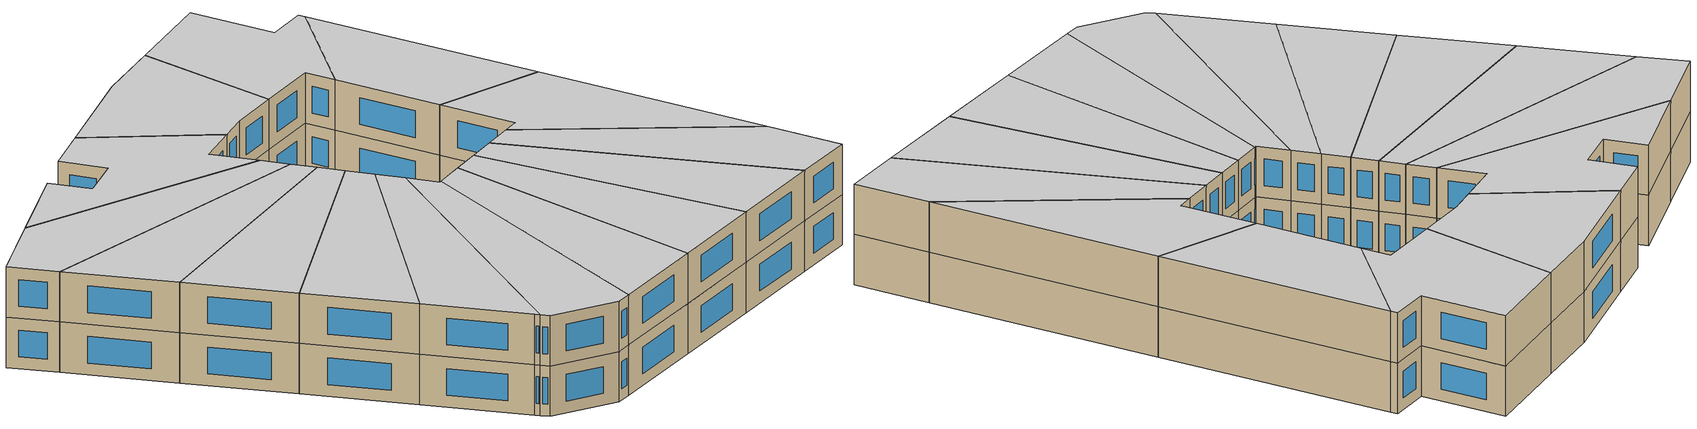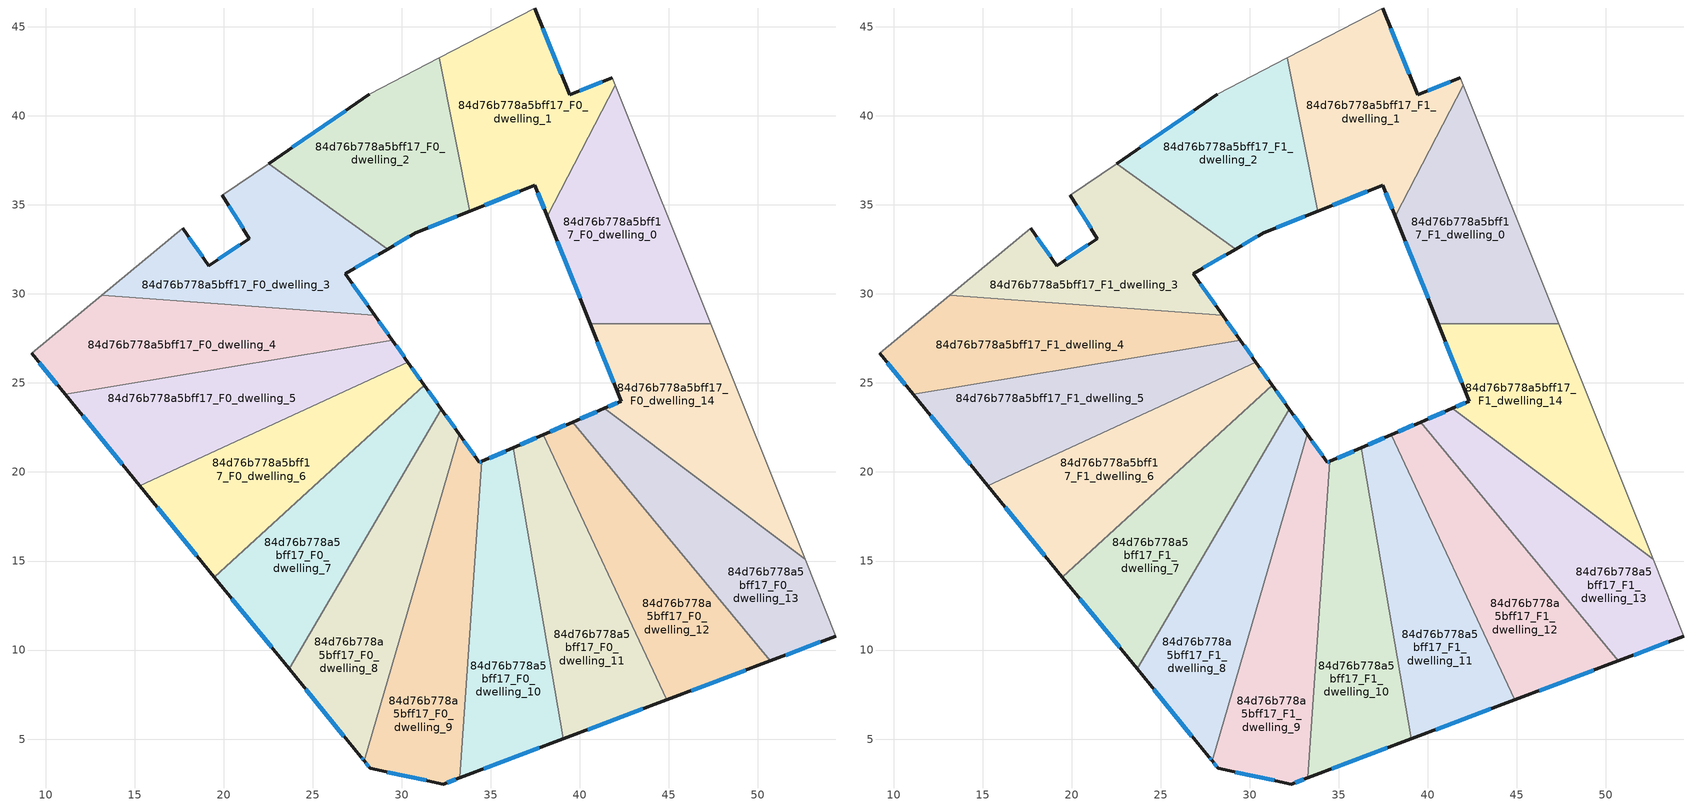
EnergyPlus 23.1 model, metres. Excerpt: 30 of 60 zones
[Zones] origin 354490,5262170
84d76b778a5bff17_F0_dwelling_0
 floor ground (EU_floor_Construction): 41.98,41.73 47.35,28.33 40.58,28.33 38.16,34.36 z0
 wall outside (EU_wall_Construction): 38.16,34.36 40.58,28.33 z0:3
 wall adiabatic (EU_wall_Construction): 47.35,28.33 41.98,41.73 z0:3
 wall to 84d76b778a5bff17_F0_dwelling_1 (EU_wall_Construction): 41.98,41.73 38.16,34.36 z0:3
 wall to 84d76b778a5bff17_F0_dwelling_14 (EU_wall_Construction): 40.57,28.33 47.35,28.33 z0:3
 window (EU_Window_Construction): 38.73,32.94 40.01,29.74 z0.7:2.3
84d76b778a5bff17_F0_dwelling_1
 floor ground (EU_floor_Construction): 41.82,42.13 41.98,41.73 38.16,34.36 37.47,36.1 33.8,34.64 32.12,43.26 37.47,46.05 39.42,41.18 z0
 wall outside (EU_wall_Construction): 41.82,42.13 39.42,41.18 37.47,46.05 / 33.8,34.64 37.47,36.1 38.16,34.36 z0:3
 wall adiabatic (EU_wall_Construction): 41.98,41.73 41.82,42.13 / 37.47,46.05 32.12,43.26 z0:3
 wall to 84d76b778a5bff17_F0_dwelling_2 (EU_wall_Construction): 32.12,43.26 33.8,34.64 z0:3
 window (EU_Window_Construction): 41.26,41.91 39.98,41.4 / 37.63,35.69 38,34.77 / 34.66,34.99 36.61,35.76 / 38.96,42.32 37.92,44.91 z0.7:2.3
84d76b778a5bff17_F0_dwelling_10
 floor ground (EU_floor_Construction): 36.24,21.35 39.07,5.02 33.24,2.83 34.49,20.59 z0
 wall outside (EU_wall_Construction): 36.24,21.35 34.49,20.59 / 33.24,2.83 39.07,5.02 z0:3
 wall to 84d76b778a5bff17_F0_dwelling_11 (EU_wall_Construction): 39.07,5.02 36.24,21.35 z0:3
 wall to 84d76b778a5bff17_F0_dwelling_9 (EU_wall_Construction): 34.49,20.59 33.24,2.83 z0:3
 window (EU_Window_Construction): 35.83,21.17 34.9,20.77 / 34.61,3.34 37.7,4.5 z0.7:2.3
84d76b778a5bff17_F0_dwelling_11
 floor ground (EU_floor_Construction): 37.95,22.09 44.89,7.21 39.07,5.02 36.24,21.35 z0
 wall outside (EU_wall_Construction): 37.95,22.09 36.24,21.35 / 39.07,5.02 44.89,7.21 z0:3
 wall to 84d76b778a5bff17_F0_dwelling_12 (EU_wall_Construction): 44.89,7.21 37.95,22.09 z0:3
 window (EU_Window_Construction): 37.55,21.92 36.64,21.53 / 40.44,5.53 43.52,6.7 z0.7:2.3
84d76b778a5bff17_F0_dwelling_12
 floor ground (EU_floor_Construction): 39.6,22.81 50.69,9.39 44.89,7.21 37.95,22.09 z0
 wall outside (EU_wall_Construction): 39.6,22.81 37.95,22.09 / 44.89,7.21 50.69,9.39 z0:3
 wall to 84d76b778a5bff17_F0_dwelling_13 (EU_wall_Construction): 50.69,9.39 39.6,22.81 z0:3
 window (EU_Window_Construction): 39.21,22.64 38.33,22.26 / 46.25,7.72 49.32,8.88 z0.7:2.3
84d76b778a5bff17_F0_dwelling_13
 floor ground (EU_floor_Construction): 52.64,15.11 54.37,10.78 50.69,9.39 39.6,22.81 41.37,23.57 z0
 wall outside (EU_wall_Construction): 41.37,23.57 39.6,22.81 / 50.69,9.39 54.37,10.78 z0:3
 wall adiabatic (EU_wall_Construction): 54.37,10.78 52.64,15.11 z0:3
 wall to 84d76b778a5bff17_F0_dwelling_14 (EU_wall_Construction): 52.64,15.11 41.37,23.57 z0:3
 window (EU_Window_Construction): 40.95,23.39 40.02,22.99 / 51.55,9.72 53.51,10.46 z0.7:2.3
84d76b778a5bff17_F0_dwelling_14
 floor ground (EU_floor_Construction): 47.35,28.33 52.64,15.11 41.37,23.57 42.31,23.98 40.58,28.33 z0
 wall outside (EU_wall_Construction): 40.58,28.33 42.31,23.98 41.37,23.57 z0:3
 wall adiabatic (EU_wall_Construction): 52.64,15.11 47.35,28.33 z0:3
 window (EU_Window_Construction): 42.09,23.89 41.59,23.67 / 40.98,27.31 41.9,25 z0.7:2.3
84d76b778a5bff17_F0_dwelling_2
 floor ground (EU_floor_Construction): 32.12,43.26 33.8,34.64 30.78,33.44 29.21,32.52 22.53,37.32 28.18,41.2 z0
 wall outside (EU_wall_Construction): 29.21,32.52 30.78,33.44 33.8,34.64 / 28.18,41.2 22.53,37.32 z0:3
 wall adiabatic (EU_wall_Construction): 32.12,43.26 28.18,41.2 z0:3
 wall to 84d76b778a5bff17_F0_dwelling_3 (EU_wall_Construction): 22.53,37.32 29.21,32.52 z0:3
 window (EU_Window_Construction): 31.49,33.72 33.09,34.36 / 29.58,32.74 30.41,33.23 / 26.85,40.29 23.86,38.23 z0.7:2.3
84d76b778a5bff17_F0_dwelling_3
 floor ground (EU_floor_Construction): 29.21,32.52 26.82,31.13 28.47,28.81 13.15,29.92 17.69,33.68 19.16,31.59 21.45,33.11 19.92,35.53 22.53,37.32 z0
 wall outside (EU_wall_Construction): 19.92,35.53 21.45,33.11 19.16,31.59 17.69,33.68 / 28.47,28.81 26.82,31.13 29.21,32.52 z0:3
 wall adiabatic (EU_wall_Construction): 22.53,37.32 19.92,35.53 / 17.69,33.68 13.15,29.92 z0:3
 wall to 84d76b778a5bff17_F0_dwelling_4 (EU_wall_Construction): 13.15,29.92 28.47,28.81 z0:3
 window (EU_Window_Construction): 20.91,32.75 19.7,31.94 / 20.28,34.96 21.09,33.68 / 27.38,31.45 28.65,32.19 / 28.09,29.35 27.21,30.58 / 18.82,32.08 18.04,33.19 z0.7:2.3
84d76b778a5bff17_F0_dwelling_4
 floor ground (EU_floor_Construction): 28.47,28.81 29.47,27.4 11.1,24.35 9.21,26.66 13.15,29.92 z0
 wall outside (EU_wall_Construction): 29.47,27.4 28.47,28.81 / 9.21,26.66 11.1,24.35 z0:3
 wall adiabatic (EU_wall_Construction): 13.15,29.92 9.21,26.66 z0:3
 wall to 84d76b778a5bff17_F0_dwelling_5 (EU_wall_Construction): 11.1,24.35 29.47,27.4 z0:3
 window (EU_Window_Construction): 29.24,27.73 28.71,28.48 / 9.66,26.12 10.65,24.9 z0.7:2.3
84d76b778a5bff17_F0_dwelling_5
 floor ground (EU_floor_Construction): 29.47,27.4 30.35,26.17 15.28,19.23 11.1,24.35 z0
 wall outside (EU_wall_Construction): 30.35,26.17 29.47,27.4 / 11.1,24.35 15.28,19.23 z0:3
 wall to 84d76b778a5bff17_F0_dwelling_6 (EU_wall_Construction): 15.28,19.23 30.35,26.17 z0:3
 window (EU_Window_Construction): 30.14,26.46 29.68,27.11 / 12.08,23.15 14.3,20.43 z0.7:2.3
84d76b778a5bff17_F0_dwelling_6
 floor ground (EU_floor_Construction): 30.35,26.17 31.26,24.88 19.47,14.1 15.28,19.23 z0
 wall outside (EU_wall_Construction): 31.26,24.88 30.35,26.17 / 15.28,19.23 19.47,14.1 z0:3
 wall to 84d76b778a5bff17_F0_dwelling_7 (EU_wall_Construction): 19.47,14.1 31.26,24.88 z0:3
 window (EU_Window_Construction): 31.05,25.18 30.56,25.87 / 16.26,18.03 18.48,15.3 z0.7:2.3
84d76b778a5bff17_F0_dwelling_7
 floor ground (EU_floor_Construction): 31.26,24.88 32.22,23.53 23.67,8.95 19.47,14.1 z0
 wall outside (EU_wall_Construction): 32.22,23.53 31.26,24.88 / 19.47,14.1 23.67,8.95 z0:3
 wall to 84d76b778a5bff17_F0_dwelling_8 (EU_wall_Construction): 23.67,8.95 32.22,23.53 z0:3
 window (EU_Window_Construction): 32,23.85 31.49,24.56 / 20.46,12.89 22.69,10.16 z0.7:2.3
84d76b778a5bff17_F0_dwelling_8
 floor ground (EU_floor_Construction): 32.22,23.53 33.23,22.12 27.89,3.78 27.69,4.02 23.67,8.95 z0
 wall outside (EU_wall_Construction): 33.23,22.12 32.22,23.53 / 23.67,8.95 27.69,4.02 27.89,3.78 z0:3
 wall to 84d76b778a5bff17_F0_dwelling_9 (EU_wall_Construction): 27.89,3.78 33.23,22.12 z0:3
 window (EU_Window_Construction): 32.99,22.45 32.46,23.2 / 27.74,3.96 27.84,3.84 / 24.62,7.79 26.75,5.18 z0.7:2.3
84d76b778a5bff17_F0_dwelling_9
 floor ground (EU_floor_Construction): 33.23,22.12 34.35,20.53 34.49,20.59 33.24,2.83 32.33,2.48 28.23,3.36 27.89,3.78 z0
 wall outside (EU_wall_Construction): 34.49,20.59 34.35,20.53 33.23,22.12 / 27.89,3.78 28.23,3.36 32.33,2.48 33.24,2.83 z0:3
 window (EU_Window_Construction): 34.09,20.9 33.49,21.74 / 34.46,20.58 34.39,20.55 / 32.54,2.56 33.03,2.74 / 29.2,3.15 31.37,2.69 / 27.97,3.68 28.15,3.46 z0.7:2.3
84d76b778a5bff17_F1_dwelling_0
 floor to 84d76b778a5bff17_F0_dwelling_0 (EU_floor_Construction): 41.98,41.73 47.35,28.33 40.57,28.33 38.16,34.36 z3
 wall outside (EU_wall_Construction): 38.16,34.36 40.58,28.33 z3:6
 wall adiabatic (EU_wall_Construction): 47.35,28.33 41.98,41.73 z3:6
 wall to 84d76b778a5bff17_F1_dwelling_1 (EU_wall_Construction): 41.98,41.73 38.16,34.36 z3:6
 wall to 84d76b778a5bff17_F1_dwelling_14 (EU_wall_Construction): 40.57,28.33 47.35,28.33 z3:6
 window (EU_Window_Construction): 38.73,32.94 40.01,29.74 z3.7:5.3
 ceiling to 84d76b778a5bff17_F2_dwelling_0 (EU_floor_Construction): 47.35,28.33 41.98,41.73 38.16,34.36 40.57,28.33 z6
84d76b778a5bff17_F1_dwelling_1
 floor to 84d76b778a5bff17_F0_dwelling_1 (EU_floor_Construction): 41.82,42.13 41.98,41.73 38.16,34.36 37.47,36.1 33.8,34.64 32.12,43.26 37.47,46.05 39.42,41.18 z3
 wall outside (EU_wall_Construction): 41.82,42.13 39.42,41.18 37.47,46.05 / 33.8,34.64 37.47,36.1 38.16,34.36 z3:6
 wall adiabatic (EU_wall_Construction): 41.98,41.73 41.82,42.13 / 37.47,46.05 32.12,43.26 z3:6
 wall to 84d76b778a5bff17_F1_dwelling_2 (EU_wall_Construction): 32.12,43.26 33.8,34.64 z3:6
 window (EU_Window_Construction): 41.26,41.91 39.98,41.4 / 37.63,35.69 38,34.77 / 34.66,34.99 36.61,35.76 / 38.96,42.32 37.92,44.91 z3.7:5.3
 ceiling to 84d76b778a5bff17_F2_dwelling_1 (EU_floor_Construction): 38.16,34.36 41.98,41.73 41.82,42.13 39.42,41.18 37.47,46.05 32.12,43.26 33.8,34.64 37.47,36.1 z6
84d76b778a5bff17_F1_dwelling_10
 floor to 84d76b778a5bff17_F0_dwelling_10 (EU_floor_Construction): 36.24,21.35 39.07,5.02 33.24,2.83 34.49,20.59 z3
 wall outside (EU_wall_Construction): 36.24,21.35 34.49,20.59 / 33.24,2.83 39.07,5.02 z3:6
 wall to 84d76b778a5bff17_F1_dwelling_11 (EU_wall_Construction): 39.07,5.02 36.24,21.35 z3:6
 wall to 84d76b778a5bff17_F1_dwelling_9 (EU_wall_Construction): 34.49,20.59 33.24,2.83 z3:6
 window (EU_Window_Construction): 35.83,21.17 34.9,20.77 / 34.61,3.34 37.7,4.5 z3.7:5.3
 ceiling to 84d76b778a5bff17_F2_dwelling_10 (EU_floor_Construction): 39.07,5.02 36.24,21.35 34.49,20.59 33.24,2.83 z6
84d76b778a5bff17_F1_dwelling_11
 floor to 84d76b778a5bff17_F0_dwelling_11 (EU_floor_Construction): 37.95,22.09 44.89,7.21 39.07,5.02 36.24,21.35 z3
 wall outside (EU_wall_Construction): 37.95,22.09 36.24,21.35 / 39.07,5.02 44.89,7.21 z3:6
 wall to 84d76b778a5bff17_F1_dwelling_12 (EU_wall_Construction): 44.89,7.21 37.95,22.09 z3:6
 window (EU_Window_Construction): 37.55,21.92 36.64,21.53 / 40.44,5.53 43.52,6.7 z3.7:5.3
 ceiling to 84d76b778a5bff17_F2_dwelling_11 (EU_floor_Construction): 44.89,7.21 37.95,22.09 36.24,21.35 39.07,5.02 z6
84d76b778a5bff17_F1_dwelling_12
 floor to 84d76b778a5bff17_F0_dwelling_12 (EU_floor_Construction): 39.6,22.81 50.69,9.39 44.89,7.21 37.95,22.09 z3
 wall outside (EU_wall_Construction): 39.6,22.81 37.95,22.09 / 44.89,7.21 50.69,9.39 z3:6
 wall to 84d76b778a5bff17_F1_dwelling_13 (EU_wall_Construction): 50.69,9.39 39.6,22.81 z3:6
 window (EU_Window_Construction): 39.21,22.64 38.33,22.26 / 46.25,7.72 49.32,8.88 z3.7:5.3
 ceiling to 84d76b778a5bff17_F2_dwelling_12 (EU_floor_Construction): 50.69,9.39 39.6,22.81 37.95,22.09 44.89,7.21 z6
84d76b778a5bff17_F1_dwelling_13
 floor to 84d76b778a5bff17_F0_dwelling_13 (EU_floor_Construction): 52.64,15.11 54.37,10.78 50.69,9.39 39.6,22.81 41.37,23.57 z3
 wall outside (EU_wall_Construction): 41.37,23.57 39.6,22.81 / 50.69,9.39 54.37,10.78 z3:6
 wall adiabatic (EU_wall_Construction): 54.37,10.78 52.64,15.11 z3:6
 wall to 84d76b778a5bff17_F1_dwelling_14 (EU_wall_Construction): 52.64,15.11 41.37,23.57 z3:6
 window (EU_Window_Construction): 40.95,23.39 40.02,22.99 / 51.55,9.72 53.51,10.46 z3.7:5.3
 ceiling to 84d76b778a5bff17_F2_dwelling_13 (EU_floor_Construction): 54.37,10.78 52.64,15.11 41.37,23.57 39.6,22.81 50.69,9.39 z6
84d76b778a5bff17_F1_dwelling_14
 floor to 84d76b778a5bff17_F0_dwelling_14 (EU_floor_Construction): 47.35,28.33 52.64,15.11 41.37,23.57 42.31,23.98 40.57,28.33 z3
 wall outside (EU_wall_Construction): 40.58,28.33 42.31,23.98 41.37,23.57 z3:6
 wall adiabatic (EU_wall_Construction): 52.64,15.11 47.35,28.33 z3:6
 window (EU_Window_Construction): 42.09,23.89 41.59,23.67 / 40.98,27.31 41.9,25 z3.7:5.3
 ceiling to 84d76b778a5bff17_F2_dwelling_14 (EU_floor_Construction): 52.64,15.11 47.35,28.33 40.57,28.33 42.31,23.98 41.37,23.57 z6
84d76b778a5bff17_F1_dwelling_2
 floor to 84d76b778a5bff17_F0_dwelling_2 (EU_floor_Construction): 32.12,43.26 33.8,34.64 30.78,33.44 29.21,32.52 22.53,37.32 28.18,41.2 z3
 wall outside (EU_wall_Construction): 29.21,32.52 30.78,33.44 33.8,34.64 / 28.18,41.2 22.53,37.32 z3:6
 wall adiabatic (EU_wall_Construction): 32.12,43.26 28.18,41.2 z3:6
 wall to 84d76b778a5bff17_F1_dwelling_3 (EU_wall_Construction): 22.53,37.32 29.21,32.52 z3:6
 window (EU_Window_Construction): 31.49,33.72 33.09,34.36 / 29.58,32.74 30.41,33.23 / 26.85,40.29 23.86,38.23 z3.7:5.3
 ceiling to 84d76b778a5bff17_F2_dwelling_2 (EU_floor_Construction): 33.8,34.64 32.12,43.26 28.18,41.2 22.53,37.32 29.21,32.52 30.78,33.44 z6
84d76b778a5bff17_F1_dwelling_3
 floor to 84d76b778a5bff17_F0_dwelling_3 (EU_floor_Construction): 29.21,32.52 26.82,31.13 28.47,28.81 13.15,29.92 17.69,33.68 19.16,31.59 21.45,33.11 19.92,35.53 22.53,37.32 z3
 wall outside (EU_wall_Construction): 19.92,35.53 21.45,33.11 19.16,31.59 17.69,33.68 / 28.47,28.81 26.82,31.13 29.21,32.52 z3:6
 wall adiabatic (EU_wall_Construction): 22.53,37.32 19.92,35.53 / 17.69,33.68 13.15,29.92 z3:6
 wall to 84d76b778a5bff17_F1_dwelling_4 (EU_wall_Construction): 13.15,29.92 28.47,28.81 z3:6
 window (EU_Window_Construction): 20.91,32.75 19.7,31.94 / 20.28,34.96 21.09,33.68 / 27.38,31.45 28.65,32.19 / 28.09,29.35 27.21,30.58 / 18.82,32.08 18.04,33.19 z3.7:5.3
 ceiling to 84d76b778a5bff17_F2_dwelling_3 (EU_floor_Construction): 28.47,28.81 26.82,31.13 29.21,32.52 22.53,37.32 19.92,35.53 21.45,33.11 19.16,31.59 17.69,33.68 13.15,29.92 z6
84d76b778a5bff17_F1_dwelling_4
 floor to 84d76b778a5bff17_F0_dwelling_4 (EU_floor_Construction): 28.47,28.81 29.47,27.4 11.1,24.35 9.21,26.66 13.15,29.92 z3
 wall outside (EU_wall_Construction): 29.47,27.4 28.47,28.81 / 9.21,26.66 11.1,24.35 z3:6
 wall adiabatic (EU_wall_Construction): 13.15,29.92 9.21,26.66 z3:6
 wall to 84d76b778a5bff17_F1_dwelling_5 (EU_wall_Construction): 11.1,24.35 29.47,27.4 z3:6
 window (EU_Window_Construction): 29.24,27.73 28.71,28.48 / 9.66,26.12 10.65,24.9 z3.7:5.3
 ceiling to 84d76b778a5bff17_F2_dwelling_4 (EU_floor_Construction): 29.47,27.4 28.47,28.81 13.15,29.92 9.21,26.66 11.1,24.35 z6
84d76b778a5bff17_F1_dwelling_5
 floor to 84d76b778a5bff17_F0_dwelling_5 (EU_floor_Construction): 29.47,27.4 30.35,26.17 15.28,19.23 11.1,24.35 z3
 wall outside (EU_wall_Construction): 30.35,26.17 29.47,27.4 / 11.1,24.35 15.28,19.23 z3:6
 wall to 84d76b778a5bff17_F1_dwelling_6 (EU_wall_Construction): 15.28,19.23 30.35,26.17 z3:6
 window (EU_Window_Construction): 30.14,26.46 29.68,27.11 / 12.08,23.15 14.3,20.43 z3.7:5.3
 ceiling to 84d76b778a5bff17_F2_dwelling_5 (EU_floor_Construction): 30.35,26.17 29.47,27.4 11.1,24.35 15.28,19.23 z6
84d76b778a5bff17_F1_dwelling_6
 floor to 84d76b778a5bff17_F0_dwelling_6 (EU_floor_Construction): 30.35,26.17 31.26,24.88 19.47,14.1 15.28,19.23 z3
 wall outside (EU_wall_Construction): 31.26,24.88 30.35,26.17 / 15.28,19.23 19.47,14.1 z3:6
 wall to 84d76b778a5bff17_F1_dwelling_7 (EU_wall_Construction): 19.47,14.1 31.26,24.88 z3:6
 window (EU_Window_Construction): 31.05,25.18 30.56,25.87 / 16.26,18.03 18.48,15.3 z3.7:5.3
 ceiling to 84d76b778a5bff17_F2_dwelling_6 (EU_floor_Construction): 31.26,24.88 30.35,26.17 15.28,19.23 19.47,14.1 z6
84d76b778a5bff17_F1_dwelling_7
 floor to 84d76b778a5bff17_F0_dwelling_7 (EU_floor_Construction): 31.26,24.88 32.22,23.53 23.67,8.95 19.47,14.1 z3
 wall outside (EU_wall_Construction): 32.22,23.53 31.26,24.88 / 19.47,14.1 23.67,8.95 z3:6
 wall to 84d76b778a5bff17_F1_dwelling_8 (EU_wall_Construction): 23.67,8.95 32.22,23.53 z3:6
 window (EU_Window_Construction): 32,23.85 31.49,24.56 / 20.46,12.89 22.69,10.16 z3.7:5.3
 ceiling to 84d76b778a5bff17_F2_dwelling_7 (EU_floor_Construction): 23.67,8.95 32.22,23.53 31.26,24.88 19.47,14.1 z6
84d76b778a5bff17_F1_dwelling_8
 floor to 84d76b778a5bff17_F0_dwelling_8 (EU_floor_Construction): 32.22,23.53 33.23,22.12 27.89,3.78 27.69,4.02 23.67,8.95 z3
 wall outside (EU_wall_Construction): 33.23,22.12 32.22,23.53 / 23.67,8.95 27.69,4.02 27.89,3.78 z3:6
 wall to 84d76b778a5bff17_F1_dwelling_9 (EU_wall_Construction): 27.89,3.78 33.23,22.12 z3:6
 window (EU_Window_Construction): 32.99,22.45 32.46,23.2 / 27.74,3.96 27.84,3.84 / 24.62,7.79 26.75,5.18 z3.7:5.3
 ceiling to 84d76b778a5bff17_F2_dwelling_8 (EU_floor_Construction): 27.89,3.78 33.23,22.12 32.22,23.53 23.67,8.95 27.69,4.02 z6
84d76b778a5bff17_F1_dwelling_9
 floor to 84d76b778a5bff17_F0_dwelling_9 (EU_floor_Construction): 33.23,22.12 34.35,20.53 34.49,20.59 33.24,2.83 32.33,2.48 28.23,3.36 27.89,3.78 z3
 wall outside (EU_wall_Construction): 34.49,20.59 34.35,20.53 33.23,22.12 / 27.89,3.78 28.23,3.36 32.33,2.48 33.24,2.83 z3:6
 window (EU_Window_Construction): 34.09,20.9 33.49,21.74 / 34.46,20.58 34.39,20.55 / 32.54,2.56 33.03,2.74 / 29.2,3.15 31.37,2.69 / 27.97,3.68 28.15,3.46 z3.7:5.3
 ceiling to 84d76b778a5bff17_F2_dwelling_9 (EU_floor_Construction): 33.24,2.83 34.49,20.59 34.35,20.53 33.23,22.12 27.89,3.78 28.23,3.36 32.33,2.48 z6
[Building]
EU S2 Campaign: North Axis=0; Terrain=City; Solar Distribution=FullExterior
[Site:Location]
Budapest.Ferenc.Liszt.Intl.AP: Latitude=47.437; Longitude=19.256; Time Zone=1; Elevation=185
[SizingPeriod:WeatherFileDays]
AnnualSizingPeriod: Begin Month=1; Begin Day of Month=1; End Month=12; End Day of Month=31; Day of Week for Start Day=Monday; Use Weather File Daylight Saving Period=No; Use Weather File Rain and Snow Indicators=No
[MATERIAL]
EU_InternalMass_Material: Roughness=MediumRough; Thickness=0.1; Conductivity=1; Density=1800; Specific Heat=900; Thermal Absorptance=0.9; Solar Absorptance=0.7; Visible Absorptance=0.7
[MATERIAL:NOMASS] Roughness=MediumRough; Thermal Absorptance=0.9; Solar Absorptance=0.7; Visible Absorptance=0.7
Name | Thermal Resistance
EU_wall_NoMass | 0.832559
EU_floor_NoMass | 0.872794
[WINDOWMATERIAL:SIMPLEGLAZINGSYSTEM]
EU_Window_SimpleGlazing: UFactor=2.79869; Solar Heat Gain Coefficient=0.75; Visible Transmittance=0.75
[CONSTRUCTION]
EU_wall_Construction: EU_wall_NoMass
EU_floor_Construction: EU_floor_NoMass
EU_Window_Construction: EU_Window_SimpleGlazing
EU_InternalMass_Construction: EU_InternalMass_Material
[ZONE] Type=1; Multiplier=1; Ceiling Height=autocalculate; Floor Area=autocalculate; Part of Total Floor Area=Yes
Name | Volume
84d76b778a5bff17_F0_dwelling_0; 84d76b778a5bff17_F1_dwelling_0 | 197.385
84d76b778a5bff17_F0_dwelling_1 | 197.365
84d76b778a5bff17_F1_dwelling_1 | 197.366
84d76b778a5bff17_F0_dwelling_10; 84d76b778a5bff17_F1_dwelling_10 | 197.343
84d76b778a5bff17_F0_dwelling_11; 84d76b778a5bff17_F1_dwelling_11; 84d76b778a5bff17_F0_dwelling_13; 84d76b778a5bff17_F1_dwelling_13; 84d76b778a5bff17_F0_dwelling_7; 84d76b778a5bff17_F1_dwelling_7 | 197.391
84d76b778a5bff17_F0_dwelling_12; 84d76b778a5bff17_F1_dwelling_12 | 197.373
84d76b778a5bff17_F0_dwelling_14; 84d76b778a5bff17_F1_dwelling_14 | 197.375
84d76b778a5bff17_F0_dwelling_2; 84d76b778a5bff17_F1_dwelling_2 | 197.383
84d76b778a5bff17_F0_dwelling_3; 84d76b778a5bff17_F0_dwelling_6; 84d76b778a5bff17_F1_dwelling_6 | 197.358
84d76b778a5bff17_F1_dwelling_3 | 197.359
84d76b778a5bff17_F0_dwelling_4; 84d76b778a5bff17_F1_dwelling_4 | 197.417
84d76b778a5bff17_F0_dwelling_5; 84d76b778a5bff17_F1_dwelling_5 | 197.37
84d76b778a5bff17_F0_dwelling_8 | 197.361
84d76b778a5bff17_F1_dwelling_8 | 197.36
84d76b778a5bff17_F0_dwelling_9; 84d76b778a5bff17_F1_dwelling_9 | 197.399
[INTERNALMASS] Construction=EU_InternalMass_Construction
Name | Zone or ZoneList | Surface Area
84d76b778a5bff17_F0_dwelling_0_EU_InternalMass | 84d76b778a5bff17_F0_dwelling_0 | 65.795
84d76b778a5bff17_F0_dwelling_1_EU_InternalMass | 84d76b778a5bff17_F0_dwelling_1 | 65.7886
84d76b778a5bff17_F0_dwelling_2_EU_InternalMass | 84d76b778a5bff17_F0_dwelling_2 | 65.7945
84d76b778a5bff17_F0_dwelling_3_EU_InternalMass | 84d76b778a5bff17_F0_dwelling_3 | 65.7862
84d76b778a5bff17_F0_dwelling_4_EU_InternalMass | 84d76b778a5bff17_F0_dwelling_4 | 65.8056
84d76b778a5bff17_F0_dwelling_5_EU_InternalMass | 84d76b778a5bff17_F0_dwelling_5 | 65.79
84d76b778a5bff17_F0_dwelling_6_EU_InternalMass | 84d76b778a5bff17_F0_dwelling_6 | 65.7861
84d76b778a5bff17_F0_dwelling_7_EU_InternalMass | 84d76b778a5bff17_F0_dwelling_7 | 65.7971
84d76b778a5bff17_F0_dwelling_8_EU_InternalMass | 84d76b778a5bff17_F0_dwelling_8 | 65.7869
84d76b778a5bff17_F0_dwelling_9_EU_InternalMass | 84d76b778a5bff17_F0_dwelling_9 | 65.7996
84d76b778a5bff17_F0_dwelling_10_EU_InternalMass | 84d76b778a5bff17_F0_dwelling_10 | 65.7809
84d76b778a5bff17_F0_dwelling_11_EU_InternalMass | 84d76b778a5bff17_F0_dwelling_11 | 65.797
84d76b778a5bff17_F0_dwelling_12_EU_InternalMass | 84d76b778a5bff17_F0_dwelling_12 | 65.791
84d76b778a5bff17_F0_dwelling_13_EU_InternalMass | 84d76b778a5bff17_F0_dwelling_13 | 65.7971
84d76b778a5bff17_F0_dwelling_14_EU_InternalMass | 84d76b778a5bff17_F0_dwelling_14 | 65.7916
84d76b778a5bff17_F1_dwelling_0_EU_InternalMass | 84d76b778a5bff17_F1_dwelling_0 | 65.795
84d76b778a5bff17_F1_dwelling_1_EU_InternalMass | 84d76b778a5bff17_F1_dwelling_1 | 65.7886
84d76b778a5bff17_F1_dwelling_2_EU_InternalMass | 84d76b778a5bff17_F1_dwelling_2 | 65.7945
84d76b778a5bff17_F1_dwelling_3_EU_InternalMass | 84d76b778a5bff17_F1_dwelling_3 | 65.7862
84d76b778a5bff17_F1_dwelling_4_EU_InternalMass | 84d76b778a5bff17_F1_dwelling_4 | 65.8056
84d76b778a5bff17_F1_dwelling_5_EU_InternalMass | 84d76b778a5bff17_F1_dwelling_5 | 65.79
84d76b778a5bff17_F1_dwelling_6_EU_InternalMass | 84d76b778a5bff17_F1_dwelling_6 | 65.7861
84d76b778a5bff17_F1_dwelling_7_EU_InternalMass | 84d76b778a5bff17_F1_dwelling_7 | 65.7971
84d76b778a5bff17_F1_dwelling_8_EU_InternalMass | 84d76b778a5bff17_F1_dwelling_8 | 65.7869
84d76b778a5bff17_F1_dwelling_9_EU_InternalMass | 84d76b778a5bff17_F1_dwelling_9 | 65.7996
84d76b778a5bff17_F1_dwelling_10_EU_InternalMass | 84d76b778a5bff17_F1_dwelling_10 | 65.7809
84d76b778a5bff17_F1_dwelling_11_EU_InternalMass | 84d76b778a5bff17_F1_dwelling_11 | 65.797
84d76b778a5bff17_F1_dwelling_12_EU_InternalMass | 84d76b778a5bff17_F1_dwelling_12 | 65.791
84d76b778a5bff17_F1_dwelling_13_EU_InternalMass | 84d76b778a5bff17_F1_dwelling_13 | 65.7971
84d76b778a5bff17_F1_dwelling_14_EU_InternalMass | 84d76b778a5bff17_F1_dwelling_14 | 65.7916
[OTHEREQUIPMENT] Fuel Type=Electricity; Design Level Calculation Method=Watts/Area; Power per Zone Floor Area=1; Fraction Latent=0; Fraction Radiant=0; Fraction Lost=0; Carbon Dioxide Generation Rate=0; EndUse Subcategory=EU_Step8_InternalGains
Name | Zone or ZoneList or Space or SpaceList | Schedule
EU_Step8_InternalGain_84d76b778a5bff17_F0_dwelling_0_f000 | 84d76b778a5bff17_F0_dwelling_0 | EU_Step8_GainSchedule_84d76b778a5bff17_F0_dwelling_0_f000
EU_Step8_InternalGain_84d76b778a5bff17_F0_dwelling_1_f000 | 84d76b778a5bff17_F0_dwelling_1 | EU_Step8_GainSchedule_84d76b778a5bff17_F0_dwelling_1_f000
EU_Step8_InternalGain_84d76b778a5bff17_F0_dwelling_2_f000 | 84d76b778a5bff17_F0_dwelling_2 | EU_Step8_GainSchedule_84d76b778a5bff17_F0_dwelling_2_f000
EU_Step8_InternalGain_84d76b778a5bff17_F0_dwelling_3_f000 | 84d76b778a5bff17_F0_dwelling_3 | EU_Step8_GainSchedule_84d76b778a5bff17_F0_dwelling_3_f000
EU_Step8_InternalGain_84d76b778a5bff17_F0_dwelling_4_f000 | 84d76b778a5bff17_F0_dwelling_4 | EU_Step8_GainSchedule_84d76b778a5bff17_F0_dwelling_4_f000
EU_Step8_InternalGain_84d76b778a5bff17_F0_dwelling_5_f000 | 84d76b778a5bff17_F0_dwelling_5 | EU_Step8_GainSchedule_84d76b778a5bff17_F0_dwelling_5_f000
EU_Step8_InternalGain_84d76b778a5bff17_F0_dwelling_6_f000 | 84d76b778a5bff17_F0_dwelling_6 | EU_Step8_GainSchedule_84d76b778a5bff17_F0_dwelling_6_f000
EU_Step8_InternalGain_84d76b778a5bff17_F0_dwelling_7_f000 | 84d76b778a5bff17_F0_dwelling_7 | EU_Step8_GainSchedule_84d76b778a5bff17_F0_dwelling_7_f000
EU_Step8_InternalGain_84d76b778a5bff17_F0_dwelling_8_f000 | 84d76b778a5bff17_F0_dwelling_8 | EU_Step8_GainSchedule_84d76b778a5bff17_F0_dwelling_8_f000
EU_Step8_InternalGain_84d76b778a5bff17_F0_dwelling_9_f000 | 84d76b778a5bff17_F0_dwelling_9 | EU_Step8_GainSchedule_84d76b778a5bff17_F0_dwelling_9_f000
EU_Step8_InternalGain_84d76b778a5bff17_F0_dwelling_10_f000 | 84d76b778a5bff17_F0_dwelling_10 | EU_Step8_GainSchedule_84d76b778a5bff17_F0_dwelling_10_f000
EU_Step8_InternalGain_84d76b778a5bff17_F0_dwelling_11_f000 | 84d76b778a5bff17_F0_dwelling_11 | EU_Step8_GainSchedule_84d76b778a5bff17_F0_dwelling_11_f000
EU_Step8_InternalGain_84d76b778a5bff17_F0_dwelling_12_f000 | 84d76b778a5bff17_F0_dwelling_12 | EU_Step8_GainSchedule_84d76b778a5bff17_F0_dwelling_12_f000
EU_Step8_InternalGain_84d76b778a5bff17_F0_dwelling_13_f000 | 84d76b778a5bff17_F0_dwelling_13 | EU_Step8_GainSchedule_84d76b778a5bff17_F0_dwelling_13_f000
EU_Step8_InternalGain_84d76b778a5bff17_F0_dwelling_14_f000 | 84d76b778a5bff17_F0_dwelling_14 | EU_Step8_GainSchedule_84d76b778a5bff17_F0_dwelling_14_f000
EU_Step8_InternalGain_84d76b778a5bff17_F1_dwelling_0_f000 | 84d76b778a5bff17_F1_dwelling_0 | EU_Step8_GainSchedule_84d76b778a5bff17_F1_dwelling_0_f000
EU_Step8_InternalGain_84d76b778a5bff17_F1_dwelling_1_f000 | 84d76b778a5bff17_F1_dwelling_1 | EU_Step8_GainSchedule_84d76b778a5bff17_F1_dwelling_1_f000
EU_Step8_InternalGain_84d76b778a5bff17_F1_dwelling_2_f000 | 84d76b778a5bff17_F1_dwelling_2 | EU_Step8_GainSchedule_84d76b778a5bff17_F1_dwelling_2_f000
EU_Step8_InternalGain_84d76b778a5bff17_F1_dwelling_3_f000 | 84d76b778a5bff17_F1_dwelling_3 | EU_Step8_GainSchedule_84d76b778a5bff17_F1_dwelling_3_f000
EU_Step8_InternalGain_84d76b778a5bff17_F1_dwelling_4_f000 | 84d76b778a5bff17_F1_dwelling_4 | EU_Step8_GainSchedule_84d76b778a5bff17_F1_dwelling_4_f000
EU_Step8_InternalGain_84d76b778a5bff17_F1_dwelling_5_f000 | 84d76b778a5bff17_F1_dwelling_5 | EU_Step8_GainSchedule_84d76b778a5bff17_F1_dwelling_5_f000
EU_Step8_InternalGain_84d76b778a5bff17_F1_dwelling_6_f000 | 84d76b778a5bff17_F1_dwelling_6 | EU_Step8_GainSchedule_84d76b778a5bff17_F1_dwelling_6_f000
EU_Step8_InternalGain_84d76b778a5bff17_F1_dwelling_7_f000 | 84d76b778a5bff17_F1_dwelling_7 | EU_Step8_GainSchedule_84d76b778a5bff17_F1_dwelling_7_f000
EU_Step8_InternalGain_84d76b778a5bff17_F1_dwelling_8_f000 | 84d76b778a5bff17_F1_dwelling_8 | EU_Step8_GainSchedule_84d76b778a5bff17_F1_dwelling_8_f000
EU_Step8_InternalGain_84d76b778a5bff17_F1_dwelling_9_f000 | 84d76b778a5bff17_F1_dwelling_9 | EU_Step8_GainSchedule_84d76b778a5bff17_F1_dwelling_9_f000
EU_Step8_InternalGain_84d76b778a5bff17_F1_dwelling_10_f000 | 84d76b778a5bff17_F1_dwelling_10 | EU_Step8_GainSchedule_84d76b778a5bff17_F1_dwelling_10_f000
EU_Step8_InternalGain_84d76b778a5bff17_F1_dwelling_11_f000 | 84d76b778a5bff17_F1_dwelling_11 | EU_Step8_GainSchedule_84d76b778a5bff17_F1_dwelling_11_f000
EU_Step8_InternalGain_84d76b778a5bff17_F1_dwelling_12_f000 | 84d76b778a5bff17_F1_dwelling_12 | EU_Step8_GainSchedule_84d76b778a5bff17_F1_dwelling_12_f000
EU_Step8_InternalGain_84d76b778a5bff17_F1_dwelling_13_f000 | 84d76b778a5bff17_F1_dwelling_13 | EU_Step8_GainSchedule_84d76b778a5bff17_F1_dwelling_13_f000
EU_Step8_InternalGain_84d76b778a5bff17_F1_dwelling_14_f000 | 84d76b778a5bff17_F1_dwelling_14 | EU_Step8_GainSchedule_84d76b778a5bff17_F1_dwelling_14_f000
[ZONEVENTILATION:DESIGNFLOWRATE] Schedule=EU_AlwaysOn; Design Flow Rate Calculation Method=AirChanges/Hour; Air Changes per Hour=0.475469; Ventilation Type=Natural; Fan Pressure Rise=0; Fan Total Efficiency=1; Constant Term Coefficient=1; Temperature Term Coefficient=0; Velocity Term Coefficient=0; Velocity Squared Term Coefficient=0; Minimum Indoor Temperature=-100; Maximum Indoor Temperature=100; Delta Temperature=-100; Minimum Outdoor Temperature=-100; Maximum Outdoor Temperature=100; Maximum Wind Speed=40
Name | Zone or ZoneList or Space or SpaceList
EU_ConstantAir_84d76b778a5bff17_F0_dwelling_0 | 84d76b778a5bff17_F0_dwelling_0
EU_ConstantAir_84d76b778a5bff17_F0_dwelling_1 | 84d76b778a5bff17_F0_dwelling_1
EU_ConstantAir_84d76b778a5bff17_F0_dwelling_2 | 84d76b778a5bff17_F0_dwelling_2
EU_ConstantAir_84d76b778a5bff17_F0_dwelling_3 | 84d76b778a5bff17_F0_dwelling_3
EU_ConstantAir_84d76b778a5bff17_F0_dwelling_4 | 84d76b778a5bff17_F0_dwelling_4
EU_ConstantAir_84d76b778a5bff17_F0_dwelling_5 | 84d76b778a5bff17_F0_dwelling_5
EU_ConstantAir_84d76b778a5bff17_F0_dwelling_6 | 84d76b778a5bff17_F0_dwelling_6
EU_ConstantAir_84d76b778a5bff17_F0_dwelling_7 | 84d76b778a5bff17_F0_dwelling_7
EU_ConstantAir_84d76b778a5bff17_F0_dwelling_8 | 84d76b778a5bff17_F0_dwelling_8
EU_ConstantAir_84d76b778a5bff17_F0_dwelling_9 | 84d76b778a5bff17_F0_dwelling_9
EU_ConstantAir_84d76b778a5bff17_F0_dwelling_10 | 84d76b778a5bff17_F0_dwelling_10
EU_ConstantAir_84d76b778a5bff17_F0_dwelling_11 | 84d76b778a5bff17_F0_dwelling_11
EU_ConstantAir_84d76b778a5bff17_F0_dwelling_12 | 84d76b778a5bff17_F0_dwelling_12
EU_ConstantAir_84d76b778a5bff17_F0_dwelling_13 | 84d76b778a5bff17_F0_dwelling_13
EU_ConstantAir_84d76b778a5bff17_F0_dwelling_14 | 84d76b778a5bff17_F0_dwelling_14
EU_ConstantAir_84d76b778a5bff17_F1_dwelling_0 | 84d76b778a5bff17_F1_dwelling_0
EU_ConstantAir_84d76b778a5bff17_F1_dwelling_1 | 84d76b778a5bff17_F1_dwelling_1
EU_ConstantAir_84d76b778a5bff17_F1_dwelling_2 | 84d76b778a5bff17_F1_dwelling_2
EU_ConstantAir_84d76b778a5bff17_F1_dwelling_3 | 84d76b778a5bff17_F1_dwelling_3
EU_ConstantAir_84d76b778a5bff17_F1_dwelling_4 | 84d76b778a5bff17_F1_dwelling_4
EU_ConstantAir_84d76b778a5bff17_F1_dwelling_5 | 84d76b778a5bff17_F1_dwelling_5
EU_ConstantAir_84d76b778a5bff17_F1_dwelling_6 | 84d76b778a5bff17_F1_dwelling_6
EU_ConstantAir_84d76b778a5bff17_F1_dwelling_7 | 84d76b778a5bff17_F1_dwelling_7
EU_ConstantAir_84d76b778a5bff17_F1_dwelling_8 | 84d76b778a5bff17_F1_dwelling_8
EU_ConstantAir_84d76b778a5bff17_F1_dwelling_9 | 84d76b778a5bff17_F1_dwelling_9
EU_ConstantAir_84d76b778a5bff17_F1_dwelling_10 | 84d76b778a5bff17_F1_dwelling_10
EU_ConstantAir_84d76b778a5bff17_F1_dwelling_11 | 84d76b778a5bff17_F1_dwelling_11
EU_ConstantAir_84d76b778a5bff17_F1_dwelling_12 | 84d76b778a5bff17_F1_dwelling_12
EU_ConstantAir_84d76b778a5bff17_F1_dwelling_13 | 84d76b778a5bff17_F1_dwelling_13
EU_ConstantAir_84d76b778a5bff17_F1_dwelling_14 | 84d76b778a5bff17_F1_dwelling_14
[HVACTEMPLATE:THERMOSTAT] Constant Heating Setpoint=20; Constant Cooling Setpoint=50
EU_HeatOnly_84d76b778a5bff17_F0_dwelling_0; EU_HeatOnly_84d76b778a5bff17_F0_dwelling_1; EU_HeatOnly_84d76b778a5bff17_F0_dwelling_2; EU_HeatOnly_84d76b778a5bff17_F0_dwelling_3; EU_HeatOnly_84d76b778a5bff17_F0_dwelling_4; EU_HeatOnly_84d76b778a5bff17_F0_dwelling_5; EU_HeatOnly_84d76b778a5bff17_F0_dwelling_6; EU_HeatOnly_84d76b778a5bff17_F0_dwelling_7; EU_HeatOnly_84d76b778a5bff17_F0_dwelling_8; EU_HeatOnly_84d76b778a5bff17_F0_dwelling_9; EU_HeatOnly_84d76b778a5bff17_F0_dwelling_10; EU_HeatOnly_84d76b778a5bff17_F0_dwelling_11; EU_HeatOnly_84d76b778a5bff17_F0_dwelling_12; EU_HeatOnly_84d76b778a5bff17_F0_dwelling_13; EU_HeatOnly_84d76b778a5bff17_F0_dwelling_14; EU_HeatOnly_84d76b778a5bff17_F1_dwelling_0; EU_HeatOnly_84d76b778a5bff17_F1_dwelling_1; EU_HeatOnly_84d76b778a5bff17_F1_dwelling_2; EU_HeatOnly_84d76b778a5bff17_F1_dwelling_3; EU_HeatOnly_84d76b778a5bff17_F1_dwelling_4; EU_HeatOnly_84d76b778a5bff17_F1_dwelling_5; EU_HeatOnly_84d76b778a5bff17_F1_dwelling_6; EU_HeatOnly_84d76b778a5bff17_F1_dwelling_7; EU_HeatOnly_84d76b778a5bff17_F1_dwelling_8; EU_HeatOnly_84d76b778a5bff17_F1_dwelling_9; EU_HeatOnly_84d76b778a5bff17_F1_dwelling_10; EU_HeatOnly_84d76b778a5bff17_F1_dwelling_11; EU_HeatOnly_84d76b778a5bff17_F1_dwelling_12; EU_HeatOnly_84d76b778a5bff17_F1_dwelling_13; EU_HeatOnly_84d76b778a5bff17_F1_dwelling_14; EU_HeatOnly_84d76b778a5bff17_F2_dwelling_0; EU_HeatOnly_84d76b778a5bff17_F2_dwelling_1; EU_HeatOnly_84d76b778a5bff17_F2_dwelling_2; EU_HeatOnly_84d76b778a5bff17_F2_dwelling_3; EU_HeatOnly_84d76b778a5bff17_F2_dwelling_4; EU_HeatOnly_84d76b778a5bff17_F2_dwelling_5; EU_HeatOnly_84d76b778a5bff17_F2_dwelling_6; EU_HeatOnly_84d76b778a5bff17_F2_dwelling_7; EU_HeatOnly_84d76b778a5bff17_F2_dwelling_8; EU_HeatOnly_84d76b778a5bff17_F2_dwelling_9; EU_HeatOnly_84d76b778a5bff17_F2_dwelling_10; EU_HeatOnly_84d76b778a5bff17_F2_dwelling_11; EU_HeatOnly_84d76b778a5bff17_F2_dwelling_12; EU_HeatOnly_84d76b778a5bff17_F2_dwelling_13; EU_HeatOnly_84d76b778a5bff17_F2_dwelling_14; EU_HeatOnly_84d76b778a5bff17_F3_dwelling_0; EU_HeatOnly_84d76b778a5bff17_F3_dwelling_1; EU_HeatOnly_84d76b778a5bff17_F3_dwelling_2; EU_HeatOnly_84d76b778a5bff17_F3_dwelling_3; EU_HeatOnly_84d76b778a5bff17_F3_dwelling_4; EU_HeatOnly_84d76b778a5bff17_F3_dwelling_5; EU_HeatOnly_84d76b778a5bff17_F3_dwelling_6; EU_HeatOnly_84d76b778a5bff17_F3_dwelling_7; EU_HeatOnly_84d76b778a5bff17_F3_dwelling_8; EU_HeatOnly_84d76b778a5bff17_F3_dwelling_9; EU_HeatOnly_84d76b778a5bff17_F3_dwelling_10; EU_HeatOnly_84d76b778a5bff17_F3_dwelling_11; EU_HeatOnly_84d76b778a5bff17_F3_dwelling_12; EU_HeatOnly_84d76b778a5bff17_F3_dwelling_13; EU_HeatOnly_84d76b778a5bff17_F3_dwelling_14
[HVACTEMPLATE:ZONE:IDEALLOADSAIRSYSTEM] System Availability Schedule=EU_AlwaysOn; Maximum Heating Supply Air Temperature=50; Minimum Cooling Supply Air Temperature=13; Maximum Heating Supply Air Humidity Ratio=0.0156; Minimum Cooling Supply Air Humidity Ratio=0.0077; Heating Limit=NoLimit; Cooling Limit=NoLimit; Heating Availability Schedule=EU_AlwaysOn; Cooling Availability Schedule=EU_CoolingOff; Dehumidification Control Type=ConstantSensibleHeatRatio; Cooling Sensible Heat Ratio=0.7; Dehumidification Setpoint=60; Humidification Control Type=None; Humidification Setpoint=30; Outdoor Air Method=None; Outdoor Air Flow Rate per Person=0.00944; Outdoor Air Flow Rate per Zone Floor Area=0; Outdoor Air Flow Rate per Zone=0; Demand Controlled Ventilation Type=None; Outdoor Air Economizer Type=NoEconomizer; Heat Recovery Type=None; Sensible Heat Recovery Effectiveness=0.7; Latent Heat Recovery Effectiveness=0.65
Name | Template Thermostat
84d76b778a5bff17_F0_dwelling_0 | EU_HeatOnly_84d76b778a5bff17_F0_dwelling_0
84d76b778a5bff17_F0_dwelling_1 | EU_HeatOnly_84d76b778a5bff17_F0_dwelling_1
84d76b778a5bff17_F0_dwelling_2 | EU_HeatOnly_84d76b778a5bff17_F0_dwelling_2
84d76b778a5bff17_F0_dwelling_3 | EU_HeatOnly_84d76b778a5bff17_F0_dwelling_3
84d76b778a5bff17_F0_dwelling_4 | EU_HeatOnly_84d76b778a5bff17_F0_dwelling_4
84d76b778a5bff17_F0_dwelling_5 | EU_HeatOnly_84d76b778a5bff17_F0_dwelling_5
84d76b778a5bff17_F0_dwelling_6 | EU_HeatOnly_84d76b778a5bff17_F0_dwelling_6
84d76b778a5bff17_F0_dwelling_7 | EU_HeatOnly_84d76b778a5bff17_F0_dwelling_7
84d76b778a5bff17_F0_dwelling_8 | EU_HeatOnly_84d76b778a5bff17_F0_dwelling_8
84d76b778a5bff17_F0_dwelling_9 | EU_HeatOnly_84d76b778a5bff17_F0_dwelling_9
84d76b778a5bff17_F0_dwelling_10 | EU_HeatOnly_84d76b778a5bff17_F0_dwelling_10
84d76b778a5bff17_F0_dwelling_11 | EU_HeatOnly_84d76b778a5bff17_F0_dwelling_11
84d76b778a5bff17_F0_dwelling_12 | EU_HeatOnly_84d76b778a5bff17_F0_dwelling_12
84d76b778a5bff17_F0_dwelling_13 | EU_HeatOnly_84d76b778a5bff17_F0_dwelling_13
84d76b778a5bff17_F0_dwelling_14 | EU_HeatOnly_84d76b778a5bff17_F0_dwelling_14
84d76b778a5bff17_F1_dwelling_0 | EU_HeatOnly_84d76b778a5bff17_F1_dwelling_0
84d76b778a5bff17_F1_dwelling_1 | EU_HeatOnly_84d76b778a5bff17_F1_dwelling_1
84d76b778a5bff17_F1_dwelling_2 | EU_HeatOnly_84d76b778a5bff17_F1_dwelling_2
84d76b778a5bff17_F1_dwelling_3 | EU_HeatOnly_84d76b778a5bff17_F1_dwelling_3
84d76b778a5bff17_F1_dwelling_4 | EU_HeatOnly_84d76b778a5bff17_F1_dwelling_4
84d76b778a5bff17_F1_dwelling_5 | EU_HeatOnly_84d76b778a5bff17_F1_dwelling_5
84d76b778a5bff17_F1_dwelling_6 | EU_HeatOnly_84d76b778a5bff17_F1_dwelling_6
84d76b778a5bff17_F1_dwelling_7 | EU_HeatOnly_84d76b778a5bff17_F1_dwelling_7
84d76b778a5bff17_F1_dwelling_8 | EU_HeatOnly_84d76b778a5bff17_F1_dwelling_8
84d76b778a5bff17_F1_dwelling_9 | EU_HeatOnly_84d76b778a5bff17_F1_dwelling_9
84d76b778a5bff17_F1_dwelling_10 | EU_HeatOnly_84d76b778a5bff17_F1_dwelling_10
84d76b778a5bff17_F1_dwelling_11 | EU_HeatOnly_84d76b778a5bff17_F1_dwelling_11
84d76b778a5bff17_F1_dwelling_12 | EU_HeatOnly_84d76b778a5bff17_F1_dwelling_12
84d76b778a5bff17_F1_dwelling_13 | EU_HeatOnly_84d76b778a5bff17_F1_dwelling_13
84d76b778a5bff17_F1_dwelling_14 | EU_HeatOnly_84d76b778a5bff17_F1_dwelling_14
[SIZING:ZONE] Zone Cooling Design Supply Air Temperature Input Method=SupplyAirTemperature; Zone Cooling Design Supply Air Temperature=13; Zone Heating Design Supply Air Temperature Input Method=SupplyAirTemperature; Zone Heating Design Supply Air Temperature=50; Zone Cooling Design Supply Air Humidity Ratio=0.008; Zone Heating Design Supply Air Humidity Ratio=0.008; Cooling Design Air Flow Method=DesignDay; Cooling Design Air Flow Rate=0; Cooling Minimum Air Flow per Zone Floor Area=0.000762; Cooling Minimum Air Flow=0; Cooling Minimum Air Flow Fraction=0.2; Heating Design Air Flow Method=DesignDay; Heating Design Air Flow Rate=0; Heating Maximum Air Flow per Zone Floor Area=0.002032; Heating Maximum Air Flow=0.141576; Heating Maximum Air Flow Fraction=0.3; Account for Dedicated Outdoor Air System=No; Dedicated Outdoor Air System Control Strategy=NeutralSupplyAir; Dedicated Outdoor Air Low Setpoint Temperature for Design=autosize; Dedicated Outdoor Air High Setpoint Temperature for Design=autosize; Zone Load Sizing Method=Sensible Load Only No Latent Load; Zone Latent Cooling Design Supply Air Humidity Ratio Input Method=HumidityRatioDifference; Zone Cooling Design Supply Air Humidity Ratio Difference=0.005; Zone Latent Heating Design Supply Air Humidity Ratio Input Method=HumidityRatioDifference; Zone Humidification Design Supply Air Humidity Ratio Difference=0.005
84d76b778a5bff17_F0_dwelling_0; 84d76b778a5bff17_F0_dwelling_1; 84d76b778a5bff17_F0_dwelling_2; 84d76b778a5bff17_F0_dwelling_3; 84d76b778a5bff17_F0_dwelling_4; 84d76b778a5bff17_F0_dwelling_5; 84d76b778a5bff17_F0_dwelling_6; 84d76b778a5bff17_F0_dwelling_7; 84d76b778a5bff17_F0_dwelling_8; 84d76b778a5bff17_F0_dwelling_9; 84d76b778a5bff17_F0_dwelling_10; 84d76b778a5bff17_F0_dwelling_11; 84d76b778a5bff17_F0_dwelling_12; 84d76b778a5bff17_F0_dwelling_13; 84d76b778a5bff17_F0_dwelling_14; 84d76b778a5bff17_F1_dwelling_0; 84d76b778a5bff17_F1_dwelling_1; 84d76b778a5bff17_F1_dwelling_2; 84d76b778a5bff17_F1_dwelling_3; 84d76b778a5bff17_F1_dwelling_4; 84d76b778a5bff17_F1_dwelling_5; 84d76b778a5bff17_F1_dwelling_6; 84d76b778a5bff17_F1_dwelling_7; 84d76b778a5bff17_F1_dwelling_8; 84d76b778a5bff17_F1_dwelling_9; 84d76b778a5bff17_F1_dwelling_10; 84d76b778a5bff17_F1_dwelling_11; 84d76b778a5bff17_F1_dwelling_12; 84d76b778a5bff17_F1_dwelling_13; 84d76b778a5bff17_F1_dwelling_14
[SCHEDULE:CONSTANT]
Name | Hourly Value
EU_AlwaysOn | 1
EU_CoolingOff | 0
[SCHEDULE:FILE] Column Number=1; Rows to Skip at Top=0; Number of Hours of Data=8760; Column Separator=Comma; Interpolate to Timestep=No; Minutes per Item=60; Adjust Schedule for Daylight Savings=Yes
Name | File
EU_Step8_GainSchedule_84d76b778a5bff17_F0_dwelling_0_f000 | ../../schedules/84d76b778a5bff17/84d76b778a5bff17_F0_dwelling_0_f000_gain.csv
EU_Step8_GainSchedule_84d76b778a5bff17_F0_dwelling_1_f000 | ../../schedules/84d76b778a5bff17/84d76b778a5bff17_F0_dwelling_1_f000_gain.csv
EU_Step8_GainSchedule_84d76b778a5bff17_F0_dwelling_2_f000 | ../../schedules/84d76b778a5bff17/84d76b778a5bff17_F0_dwelling_2_f000_gain.csv
EU_Step8_GainSchedule_84d76b778a5bff17_F0_dwelling_3_f000 | ../../schedules/84d76b778a5bff17/84d76b778a5bff17_F0_dwelling_3_f000_gain.csv
EU_Step8_GainSchedule_84d76b778a5bff17_F0_dwelling_4_f000 | ../../schedules/84d76b778a5bff17/84d76b778a5bff17_F0_dwelling_4_f000_gain.csv
EU_Step8_GainSchedule_84d76b778a5bff17_F0_dwelling_5_f000 | ../../schedules/84d76b778a5bff17/84d76b778a5bff17_F0_dwelling_5_f000_gain.csv
EU_Step8_GainSchedule_84d76b778a5bff17_F0_dwelling_6_f000 | ../../schedules/84d76b778a5bff17/84d76b778a5bff17_F0_dwelling_6_f000_gain.csv
EU_Step8_GainSchedule_84d76b778a5bff17_F0_dwelling_7_f000 | ../../schedules/84d76b778a5bff17/84d76b778a5bff17_F0_dwelling_7_f000_gain.csv
EU_Step8_GainSchedule_84d76b778a5bff17_F0_dwelling_8_f000 | ../../schedules/84d76b778a5bff17/84d76b778a5bff17_F0_dwelling_8_f000_gain.csv
EU_Step8_GainSchedule_84d76b778a5bff17_F0_dwelling_9_f000 | ../../schedules/84d76b778a5bff17/84d76b778a5bff17_F0_dwelling_9_f000_gain.csv
EU_Step8_GainSchedule_84d76b778a5bff17_F0_dwelling_10_f000 | ../../schedules/84d76b778a5bff17/84d76b778a5bff17_F0_dwelling_10_f000_gain.csv
EU_Step8_GainSchedule_84d76b778a5bff17_F0_dwelling_11_f000 | ../../schedules/84d76b778a5bff17/84d76b778a5bff17_F0_dwelling_11_f000_gain.csv
EU_Step8_GainSchedule_84d76b778a5bff17_F0_dwelling_12_f000 | ../../schedules/84d76b778a5bff17/84d76b778a5bff17_F0_dwelling_12_f000_gain.csv
EU_Step8_GainSchedule_84d76b778a5bff17_F0_dwelling_13_f000 | ../../schedules/84d76b778a5bff17/84d76b778a5bff17_F0_dwelling_13_f000_gain.csv
EU_Step8_GainSchedule_84d76b778a5bff17_F0_dwelling_14_f000 | ../../schedules/84d76b778a5bff17/84d76b778a5bff17_F0_dwelling_14_f000_gain.csv
EU_Step8_GainSchedule_84d76b778a5bff17_F1_dwelling_0_f000 | ../../schedules/84d76b778a5bff17/84d76b778a5bff17_F1_dwelling_0_f000_gain.csv
EU_Step8_GainSchedule_84d76b778a5bff17_F1_dwelling_1_f000 | ../../schedules/84d76b778a5bff17/84d76b778a5bff17_F1_dwelling_1_f000_gain.csv
EU_Step8_GainSchedule_84d76b778a5bff17_F1_dwelling_2_f000 | ../../schedules/84d76b778a5bff17/84d76b778a5bff17_F1_dwelling_2_f000_gain.csv
EU_Step8_GainSchedule_84d76b778a5bff17_F1_dwelling_3_f000 | ../../schedules/84d76b778a5bff17/84d76b778a5bff17_F1_dwelling_3_f000_gain.csv
EU_Step8_GainSchedule_84d76b778a5bff17_F1_dwelling_4_f000 | ../../schedules/84d76b778a5bff17/84d76b778a5bff17_F1_dwelling_4_f000_gain.csv
EU_Step8_GainSchedule_84d76b778a5bff17_F1_dwelling_5_f000 | ../../schedules/84d76b778a5bff17/84d76b778a5bff17_F1_dwelling_5_f000_gain.csv
EU_Step8_GainSchedule_84d76b778a5bff17_F1_dwelling_6_f000 | ../../schedules/84d76b778a5bff17/84d76b778a5bff17_F1_dwelling_6_f000_gain.csv
EU_Step8_GainSchedule_84d76b778a5bff17_F1_dwelling_7_f000 | ../../schedules/84d76b778a5bff17/84d76b778a5bff17_F1_dwelling_7_f000_gain.csv
EU_Step8_GainSchedule_84d76b778a5bff17_F1_dwelling_8_f000 | ../../schedules/84d76b778a5bff17/84d76b778a5bff17_F1_dwelling_8_f000_gain.csv
EU_Step8_GainSchedule_84d76b778a5bff17_F1_dwelling_9_f000 | ../../schedules/84d76b778a5bff17/84d76b778a5bff17_F1_dwelling_9_f000_gain.csv
EU_Step8_GainSchedule_84d76b778a5bff17_F1_dwelling_10_f000 | ../../schedules/84d76b778a5bff17/84d76b778a5bff17_F1_dwelling_10_f000_gain.csv
EU_Step8_GainSchedule_84d76b778a5bff17_F1_dwelling_11_f000 | ../../schedules/84d76b778a5bff17/84d76b778a5bff17_F1_dwelling_11_f000_gain.csv
EU_Step8_GainSchedule_84d76b778a5bff17_F1_dwelling_12_f000 | ../../schedules/84d76b778a5bff17/84d76b778a5bff17_F1_dwelling_12_f000_gain.csv
EU_Step8_GainSchedule_84d76b778a5bff17_F1_dwelling_13_f000 | ../../schedules/84d76b778a5bff17/84d76b778a5bff17_F1_dwelling_13_f000_gain.csv
EU_Step8_GainSchedule_84d76b778a5bff17_F1_dwelling_14_f000 | ../../schedules/84d76b778a5bff17/84d76b778a5bff17_F1_dwelling_14_f000_gain.csv
